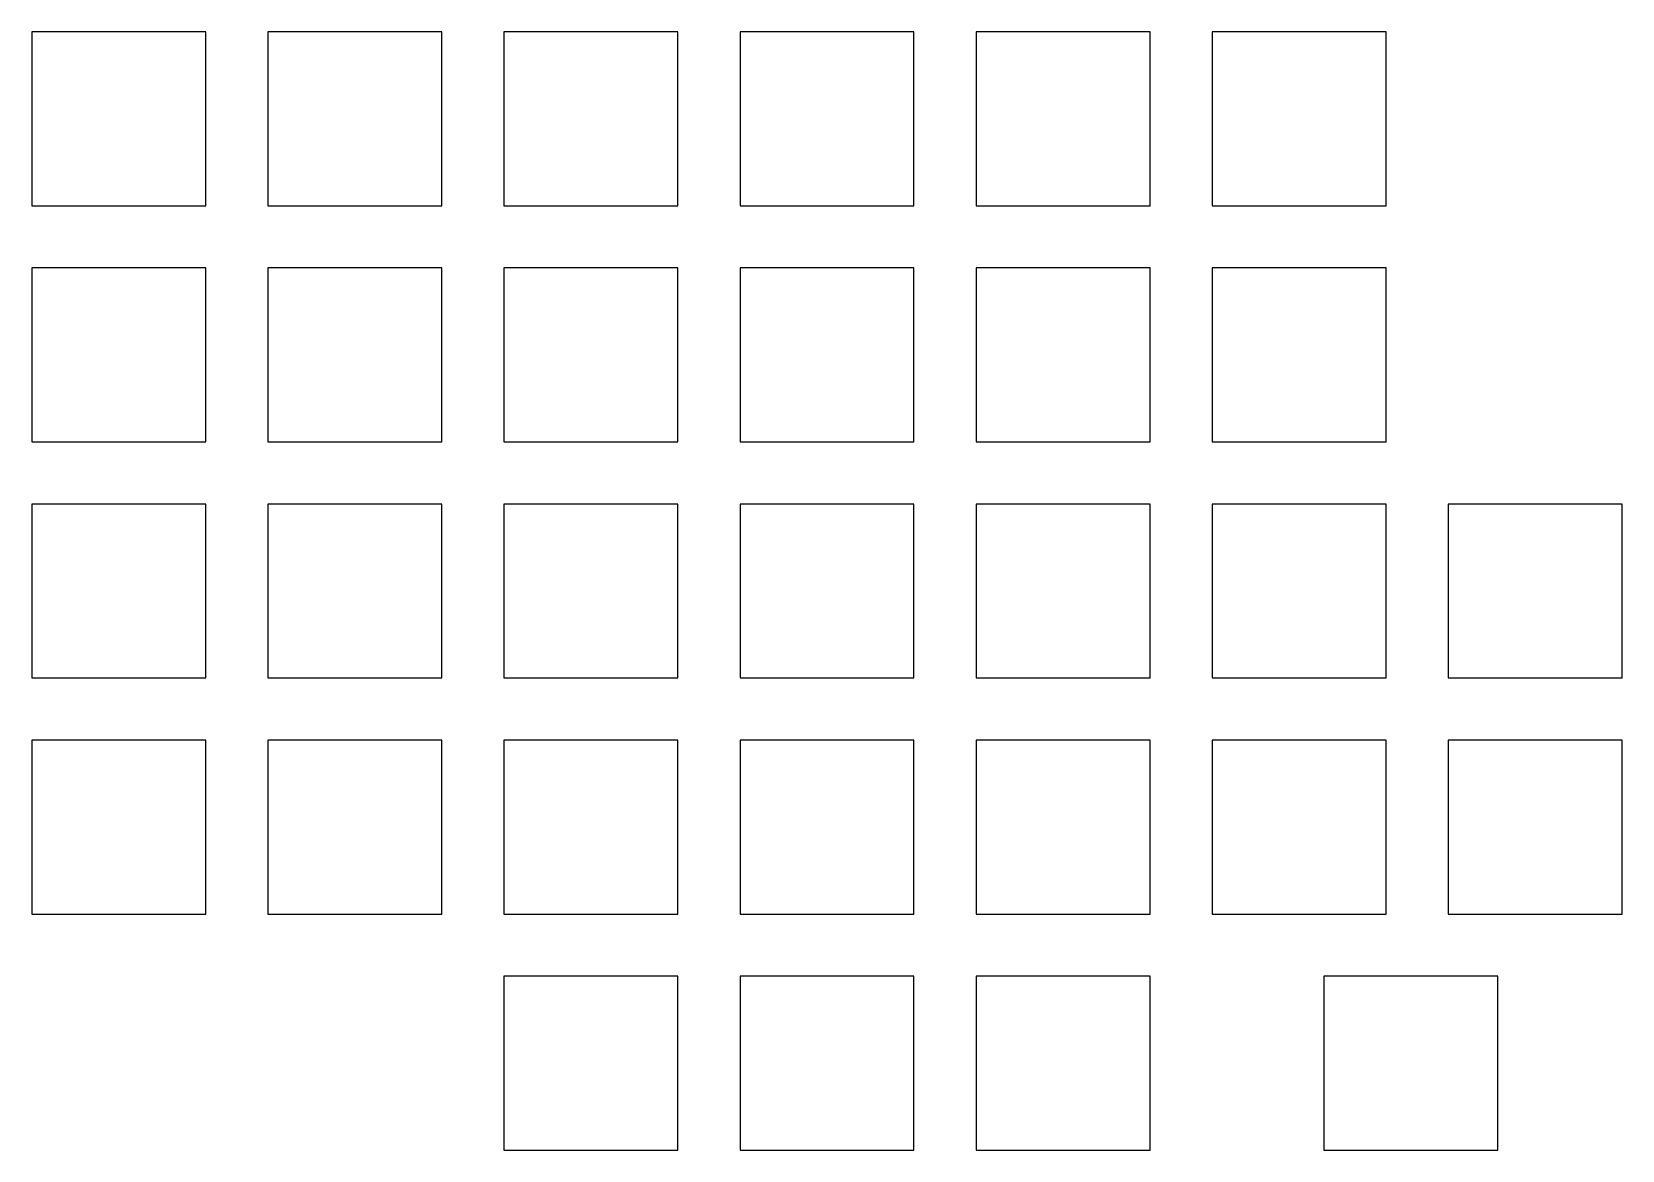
# Model space of a CAD drawing. Header units: millimetres. Extents: x 143 to 271, y -176 to -86.
import ezdxf

# ---------------------------------------------------------------- set-up
doc = ezdxf.new("R2010")
doc.units = ezdxf.units.MM

msp = doc.modelspace()

# ---------------------------------------------------------------- linework, layer by layer
for p, q in [((157, -86), (143, -86)), ((143, -86), (143, -100)), ((157, -100), (157, -86)), ((176, -86), (162, -86)), ((162, -86), (162, -100)), ((176, -100), (176, -86)), ((195, -86), (181, -86)), ((181, -86), (181, -100)), ((195, -100), (195, -86)), ((214, -86), (200, -86)), ((200, -86), (200, -100)), ((214, -100), (214, -86)), ((233, -86), (219, -86)), ((219, -86), (219, -100)), ((233, -100), (233, -86)), ((252, -86), (238, -86)), ((238, -86), (238, -100)), ((252, -100), (252, -86)), ((143, -100), (157, -100)), ((162, -100), (176, -100)), ((181, -100), (195, -100)), ((200, -100), (214, -100)), ((219, -100), (233, -100)), ((238, -100), (252, -100)), ((157, -105), (143, -105)), ((143, -105), (143, -119)), ((157, -119), (157, -105)), ((176, -105), (162, -105)), ((162, -105), (162, -119)), ((176, -119), (176, -105)), ((195, -105), (181, -105)), ((181, -105), (181, -119)), ((195, -119), (195, -105)), ((214, -105), (200, -105)), ((200, -105), (200, -119)), ((214, -119), (214, -105)), ((233, -105), (219, -105)), ((219, -105), (219, -119)), ((233, -119), (233, -105)), ((252, -105), (238, -105)), ((238, -105), (238, -119)), ((252, -119), (252, -105)), ((143, -119), (157, -119)), ((162, -119), (176, -119)), ((181, -119), (195, -119)), ((200, -119), (214, -119)), ((219, -119), (233, -119)), ((238, -119), (252, -119)), ((157, -124), (143, -124)), ((143, -124), (143, -138)), ((157, -138), (157, -124)), ((176, -124), (162, -124)), ((162, -124), (162, -138)), ((176, -138), (176, -124)), ((195, -124), (181, -124)), ((181, -124), (181, -138)), ((195, -138), (195, -124)), ((214, -124), (200, -124)), ((200, -124), (200, -138)), ((214, -138), (214, -124)), ((233, -124), (219, -124)), ((219, -124), (219, -138)), ((233, -138), (233, -124)), ((252, -124), (238, -124)), ((238, -124), (238, -138)), ((252, -138), (252, -124)), ((271, -124), (257, -124)), ((257, -124), (257, -138)), ((271, -138), (271, -124)), ((143, -138), (157, -138)), ((162, -138), (176, -138)), ((181, -138), (195, -138)), ((200, -138), (214, -138)), ((219, -138), (233, -138)), ((238, -138), (252, -138)), ((257, -138), (271, -138)), ((157, -143), (143, -143)), ((143, -143), (143, -157)), ((157, -157), (157, -143)), ((176, -143), (162, -143)), ((162, -143), (162, -157)), ((176, -157), (176, -143)), ((195, -143), (181, -143)), ((181, -143), (181, -157)), ((195, -157), (195, -143)), ((214, -143), (200, -143)), ((200, -143), (200, -157)), ((214, -157), (214, -143)), ((233, -143), (219, -143)), ((219, -143), (219, -157)), ((233, -157), (233, -143)), ((252, -143), (238, -143)), ((238, -143), (238, -157)), ((252, -157), (252, -143)), ((271, -143), (257, -143)), ((257, -143), (257, -157)), ((271, -157), (271, -143)), ((143, -157), (157, -157)), ((162, -157), (176, -157)), ((181, -157), (195, -157)), ((200, -157), (214, -157)), ((219, -157), (233, -157)), ((238, -157), (252, -157)), ((257, -157), (271, -157)), ((195, -162), (181, -162)), ((181, -162), (181, -176)), ((195, -176), (195, -162)), ((214, -162), (200, -162)), ((200, -162), (200, -176)), ((214, -176), (214, -162)), ((233, -162), (219, -162)), ((219, -162), (219, -176)), ((233, -176), (233, -162)), ((261, -162), (247, -162)), ((247, -162), (247, -176)), ((261, -176), (261, -162)), ((181, -176), (195, -176)), ((200, -176), (214, -176)), ((219, -176), (233, -176)), ((247, -176), (261, -176))]:
    msp.add_line(p, q)

doc.saveas('drawing.dxf')
